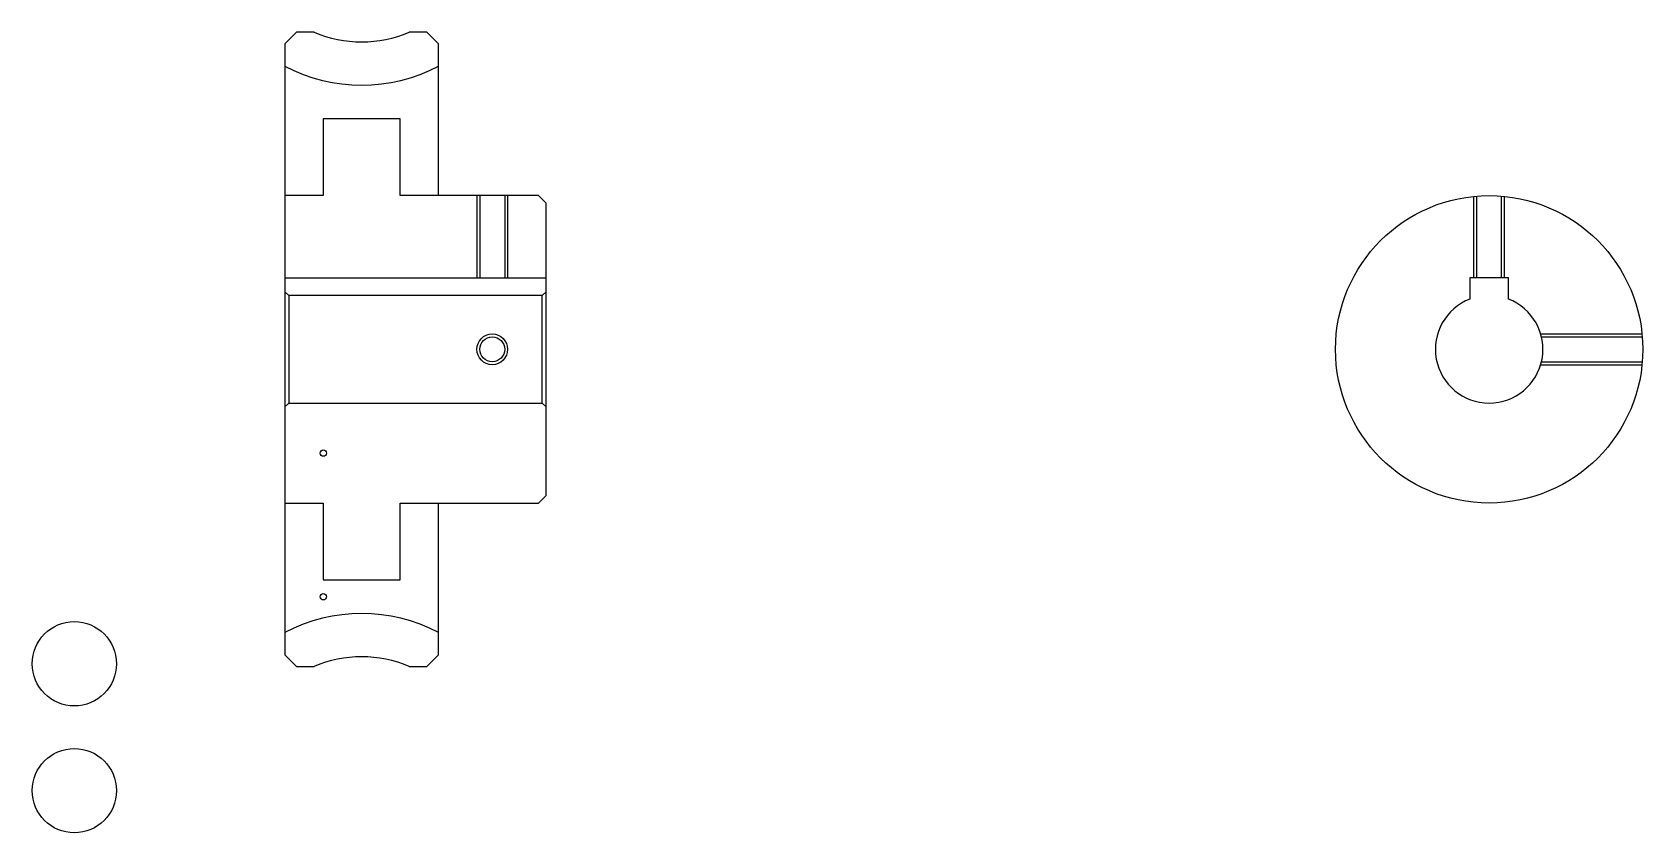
# Model space of a CAD drawing. Header units: metres. Extents: x 71 to 281, y 53 to 158.
import ezdxf

# ---------------------------------------------------------------- set-up
doc = ezdxf.new("R2010")
doc.units = ezdxf.units.M

msp = doc.modelspace()

# ---------------------------------------------------------------- linework, layer by layer
at = {"color": 4}
for p, q in [((104.148155, 125.63797), (138.148163, 125.63797)), ((138.148163, 123.837967), (137.648163, 123.337967)), ((104.148155, 108.837967), (104.648155, 109.337967)), ((138.148163, 108.837967), (137.648163, 109.337967))]:
    msp.add_line(p, q, dxfattribs=at)
for points in [[(107.948357, 157.587967), (105.648155, 157.587967), (104.148155, 156.087967), (104.148155, 108.837967)], [(124.148155, 136.337967), (124.148155, 156.087967), (122.648155, 157.587967), (120.347954, 157.587967)], [(124.148155, 136.337967), (119.148155, 136.337967), (119.148155, 146.337967), (109.148155, 146.337967), (109.148155, 136.337967), (104.148155, 136.337967)], [(124.148155, 96.337967), (137.148163, 96.337967), (138.148163, 97.337967), (138.148163, 135.337967), (137.148163, 136.337967), (124.148155, 136.337967)], [(129.148163, 136.337967), (129.148163, 125.63797)], [(129.528152, 136.337967), (129.528152, 125.63797)], [(132.768158, 136.337967), (132.768158, 125.63797)], [(133.148163, 136.337967), (133.148163, 125.63797)], [(258.925934, 125.63797), (258.925934, 136.237717)], [(259.305939, 125.63797), (259.305939, 136.272247)], [(262.545929, 125.63797), (262.545929, 136.272247)], [(262.925934, 125.63797), (262.925934, 136.237717)], [(104.148155, 123.837967), (104.648155, 123.337967), (104.648155, 109.337967), (137.648163, 109.337967), (137.648163, 123.337967), (104.648155, 123.337967)], [(263.425934, 122.876312), (263.425934, 125.63797), (258.425934, 125.63797), (258.425934, 122.876312)], [(267.634125, 118.337967), (280.825684, 118.337967)], [(267.735901, 117.95797), (280.860199, 117.95797)], [(267.634125, 114.337967), (280.825684, 114.337967)], [(267.735901, 114.717964), (280.860199, 114.717964)], [(104.148155, 108.837967), (104.148155, 76.587967), (105.648155, 75.087967), (107.948357, 75.087967)], [(104.148155, 96.337967), (109.148155, 96.337967), (109.148155, 86.337967), (119.148155, 86.337967), (119.148155, 96.337967), (124.148155, 96.337967)], [(120.347954, 75.087967), (122.648155, 75.087967), (124.148155, 76.587967), (124.148155, 96.337967)]]:
    msp.add_lwpolyline(points, dxfattribs=at)
for centre, radius in [((260.925934, 116.337967), 20), ((131.148163, 116.337967), 1.62)]:
    msp.add_circle(centre, radius, dxfattribs=at)
at = {"color": 7}
msp.add_circle((131.148163, 116.337967), 2, dxfattribs=at)
at = {"color": 5}
for centre, radius in [((109.148155, 102.837967), 0.411111), ((109.148155, 84.150467), 0.411111), ((76.740746, 75.430557), 5.481481), ((76.740746, 58.930561), 5.481481)]:
    msp.add_circle(centre, radius, dxfattribs=at)
at = {"color": 4}
for centre, radius, start, end in [((114.148155, 172.337967), 16, 247.20175188, 292.79824812), ((114.148155, 172.337967), 21.625, 242.45612488, 297.54387512), ((260.925934, 116.337967), 7, 110.92483306, 69.07516694), ((114.148155, 60.337967), 21.625, 62.45612488, 117.54387512), ((114.148155, 60.337967), 16, 67.20175188, 112.79824812)]:
    msp.add_arc(centre, radius, start, end, dxfattribs=at)

doc.saveas('drawing.dxf')
